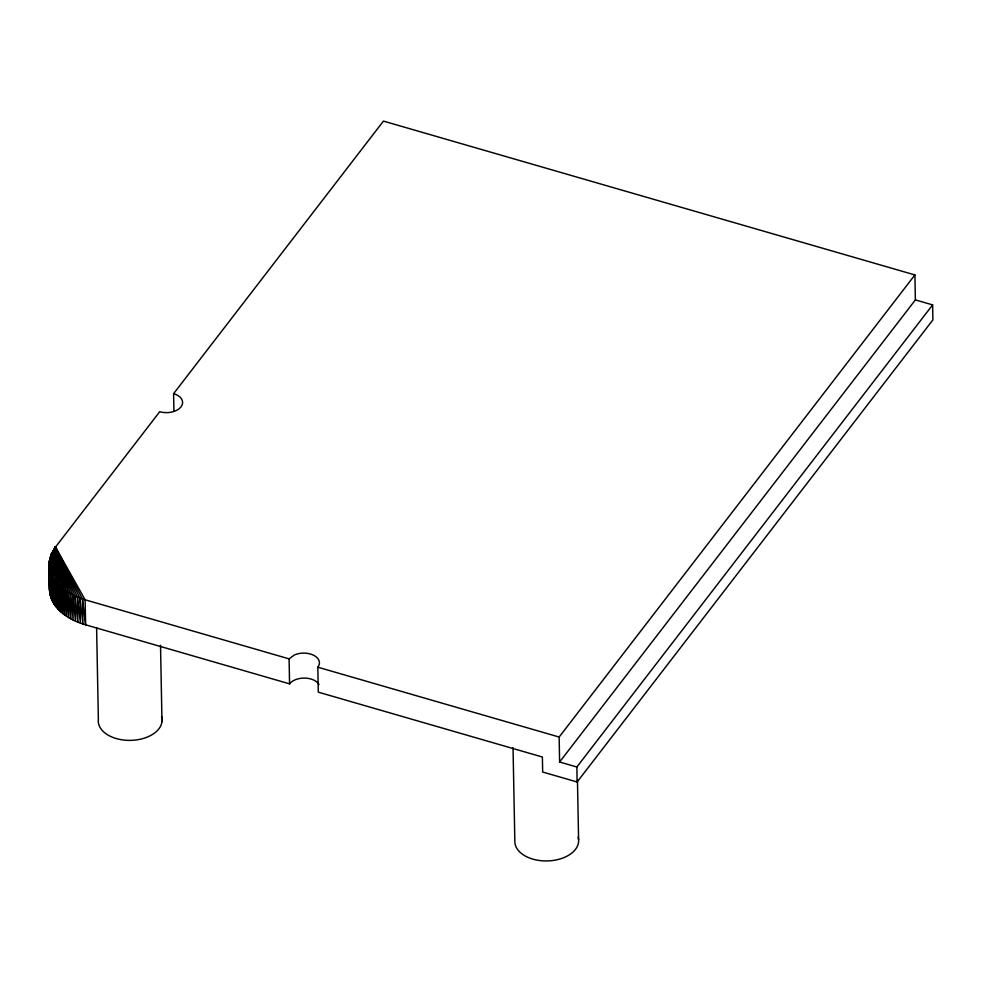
<?xml version="1.0" encoding="UTF-8"?>
<svg xmlns="http://www.w3.org/2000/svg" width="982" height="982" viewBox="0 0 982 982"><rect width="100%" height="100%" fill="white"/><g stroke="black" fill="none" stroke-linecap="round" stroke-linejoin="round"><path stroke-width="1.47" d="M51.309 557.003L51.334 554.02L55.471 547.109L159.698 411.728A15.957 9.93 -1.1 0 0 181.007 406.855A15.957 9.93 -1.1 0 0 173.593 393.672L383.434 121.105L914.893 274.935L915.371 299.915L559.617 762.007L576.851 767.003L932.618 304.899L915.371 299.915M50.622 555.812L55.471 547.109L82.5 599.032L85.606 624.81C69.231 620.207 50.463 608.766 49.579 589.912L49.309 561.274L51.334 554.02L55.471 547.109L85.127 599.842L85.606 624.81L289.567 683.853A15.957 9.93 -1.1 0 1 304.862 678.083A15.957 9.93 -1.1 0 1 319.003 684.564M77.455 597.191L77.934 622.171L75.037 596.172L55.471 547.109L53.679 579.208L55.311 605.857L55.471 547.109L79.947 598.148L82.979 624.012L82.5 599.032L72.705 595.067L62.431 588.648L54.832 580.89L50.315 572.224L49.1 564.945L55.471 547.109L77.455 597.191L80.426 623.128L79.947 598.148M72.705 595.067L73.196 620.047L70.459 593.914L55.471 547.109L51.739 575.771L53.114 602.482L52.635 577.502L55.471 547.109L72.705 595.067L75.528 621.14L75.037 596.172M68.31 592.686L68.789 617.653L66.248 591.397L55.471 547.109L50.315 572.224L51.445 598.983L50.966 574.004L55.471 547.109L68.31 592.686L70.95 618.881L70.459 593.914M64.284 590.047L64.763 615.014L62.431 588.648L55.471 547.109L49.444 568.603L50.291 595.399L49.812 570.419L55.471 547.109L64.284 590.047L66.727 616.365L66.248 591.397M62.431 588.648L62.909 613.615L60.688 587.187L55.471 547.109L49.198 566.774L49.922 593.582L50.72 590.71M59.043 585.677L59.521 610.644L55.471 547.109L49.309 561.274L49.579 589.912L49.137 563.103L55.471 547.109L61.166 612.154L60.688 587.187M49.616 559.445L55.471 547.109L56.6 607.502L54.832 580.89M50.057 560.599L50.057 557.616L55.471 547.109M559.617 762.007L559.139 737.04L914.893 274.935M289.567 683.853L289.089 658.873L294.49 654.92A15.957 9.93 -1.1 0 1 313.884 655.399A15.957 9.93 -1.1 0 1 317.824 667.195L318.303 692.163L542.383 757.024L542.665 772.012L577.134 781.991L932.9 319.887L932.618 304.899M289.089 658.873L82.5 599.032M317.824 667.195L559.139 737.04M56.121 582.522L57.999 609.098L57.521 584.118M52.635 577.502L54.157 604.188L53.679 579.208M50.966 574.004L52.218 600.739L51.739 575.771M49.812 570.419L50.794 597.191L50.315 572.224M49.1 564.945L49.677 591.753L49.137 563.103M577.453 780.027L578.594 839.659M576.851 767.003L577.134 781.991M513.034 747.683L514.863 842.482A31.915 19.873 -1.1 0 0 550.46 860.76A31.915 19.873 -1.1 0 0 578.103 837.081M173.593 393.672L173.924 411.298M160.52 645.248L161.981 721.696M96.604 627.559L98.36 719.303A31.915 19.873 -1.1 0 0 131.821 740.33A31.915 19.873 -1.1 0 0 161.551 716.529M51.334 554.02L51.395 556.966M50.057 557.616L50.107 560.562M49.309 561.274L49.922 593.582"/></g></svg>
